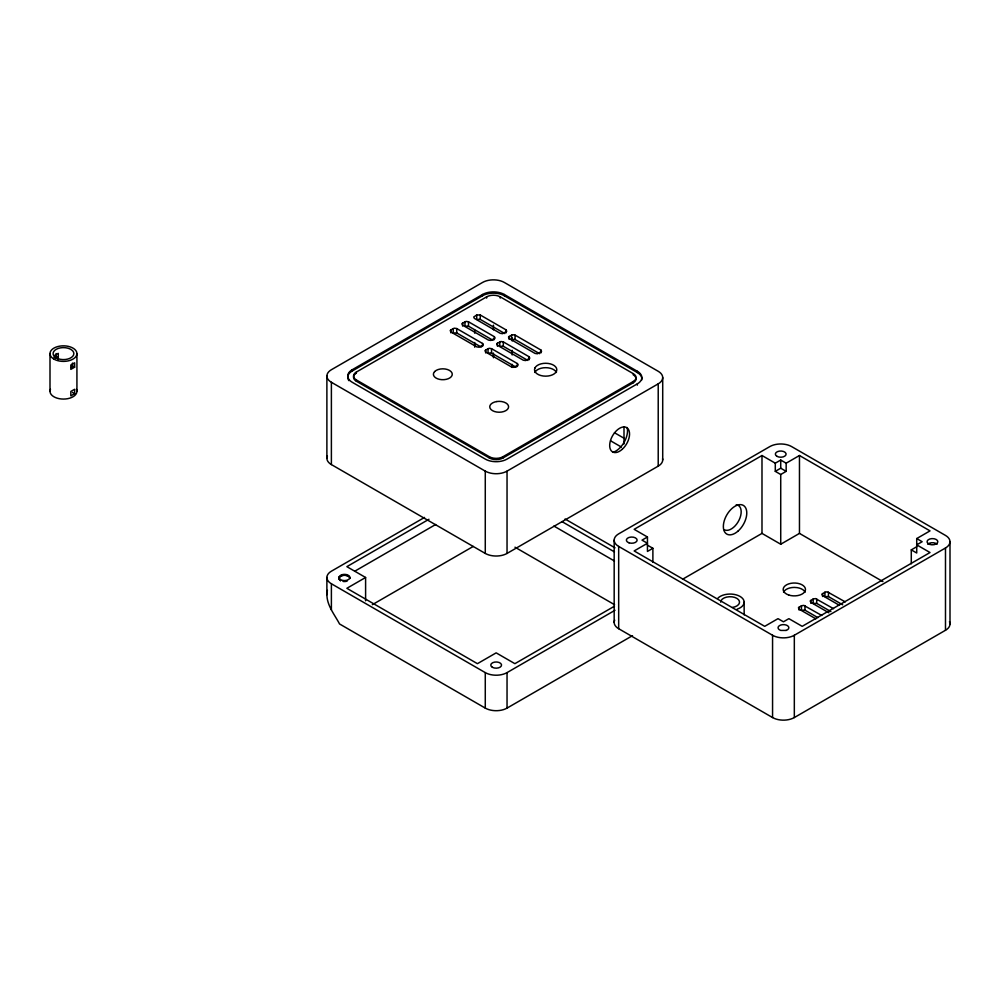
<?xml version="1.0" encoding="UTF-8"?>
<svg xmlns="http://www.w3.org/2000/svg" width="1000" height="1000" viewBox="0 0 1000 1000"><rect width="100%" height="100%" fill="white"/><g stroke="black" fill="none" stroke-linecap="round" stroke-linejoin="round"><path stroke-width="1.5" d="M632.513 635.662L507.038 708.1A15.388 8.888 0 0 1 485.275 708.1L339.55 623.962C334.188 613.787 324.675 602.863 327.413 590.375M450.863 329.913L450.213 330.562L450.863 331.95L476.725 346.875L479.125 347.25L483.237 344.875L482.6 343.488L456.737 328.562L454.338 328.188L450.863 329.913L450.863 332.85M462.612 323.137L461.962 323.775L462.612 325.163L488.475 340.1L490.875 340.462L494.988 338.088L494.35 336.7L468.488 321.775L466.087 321.4L462.612 323.137L462.612 326.062M485.675 350.025L485.037 350.662L485.675 352.05L511.538 366.975L513.938 367.35L518.05 364.975L517.413 363.587L491.55 348.663L489.15 348.288L485.675 350.025L485.675 352.95M497.425 343.237L496.788 343.875L497.425 345.262L523.288 360.2L525.688 360.562L529.8 358.188L529.163 356.8L503.3 341.875L500.9 341.5L497.425 343.237L497.425 346.163M509.175 336.45L508.537 337.1L509.175 338.488L535.037 353.413L537.438 353.787L541.55 351.4L540.913 350.025L515.05 335.087L512.65 334.712L509.175 336.45L509.175 339.387M821.762 615.462L803.838 605.388L801.438 605.763L798.438 607.762L799.075 609.15L815.888 618.85M833.512 608.675L815.588 598.6L813.188 598.975L810.188 600.975L810.825 602.362L828.925 612.812M845.263 601.9L827.337 591.825L824.938 592.188L821.938 594.2L822.575 595.588L839.388 605.288M54.462 355.55L58.275 353.35L58.275 359.575M71.463 367.55L73.112 366.312L74.638 367.188L70.825 369.387L70.825 364.988L74.638 362.8L74.638 367.188M74.638 393.663L70.825 395.863L70.825 391.463L74.638 389.275L74.638 393.663L72.463 392.413M637.35 383.85L507.038 459.087A15.388 8.888 0 0 1 485.275 459.087L352.25 382.287A15.388 8.888 0 0 1 347.875 374.837L348.263 373.7A15.388 8.888 0 0 1 352.25 369.725L482.562 294.488A15.388 8.888 0 0 1 504.312 294.488L637.35 371.287A15.388 8.888 0 0 1 637.35 383.85L637.35 385.112M348.913 380.662A15.388 8.888 0 0 1 347.875 376.1L348.263 374.963A15.388 8.888 0 0 1 352.25 370.975L482.562 295.75A15.388 8.888 0 0 1 504.312 295.75L637.35 372.55A15.388 8.888 0 0 1 641.725 379.988M356.325 381.188L356.325 379.925A9.613 5.55 0 0 1 356.325 372.075L486.637 296.85A9.613 5.55 0 0 1 500.238 296.85L633.263 373.65A9.613 5.55 0 0 1 633.263 381.5L633.263 382.75L502.962 457.987A9.613 5.55 0 0 1 489.363 457.987L356.325 381.188A9.613 5.55 0 0 1 354.363 374.975M476.725 314.988L473.725 317L474.363 318.375L500.225 333.312L502.625 333.688L506.737 331.3L506.1 329.913L480.238 314.988L476.725 314.988L476.725 319.387L480.238 319.387L504.8 333.562M356.325 379.925L489.363 456.737A9.613 5.55 0 0 0 502.962 456.737L633.263 381.5M424.525 517.438L331.388 571.2A15.388 8.888 0 0 0 331.388 583.763L331.388 609.837M331.388 382.287L485.275 471.125A15.388 8.888 0 0 0 507.038 471.125L658.213 383.85A15.388 8.888 0 0 0 658.213 371.287L504.312 282.45A15.388 8.888 0 0 0 482.562 282.45L331.388 369.725A15.388 8.888 0 0 0 331.388 382.287L331.388 464.575L485.275 553.425A15.388 8.888 0 0 0 507.038 553.425L658.213 466.138A15.388 8.888 0 0 0 662.588 458.7M428.95 519.275L346.863 566.663L365.6 577.487L365.6 600.8M354.938 571.112L435.675 524.5M365.6 577.487L346.863 588.3L477.425 663.675L496.163 652.862L514.9 663.675L614.475 606.188M372.325 604.688L473.25 546.425M911.287 563.825L911.287 549.875L916.725 553.013L916.725 538.562L930.025 530.887L799.463 455.513L786.162 463.188L780.725 460.05L775.288 463.188L761.988 455.513L634.15 529.325L647.45 537L647.45 551.45L652.887 548.3L652.887 562.25M647.45 537L642.013 540.138L647.45 543.275L634.15 550.95L764.712 626.337L778 618.663L783.45 621.8L788.888 618.663L802.188 626.337L930.025 552.525L916.725 544.85L922.163 541.712L916.725 538.562M775.288 463.188L775.288 471.35L780.725 468.212L786.162 471.35L786.162 463.188M775.288 471.35L780.725 474.5L786.162 471.35M331.388 583.763L485.275 672.613A15.388 8.888 0 0 0 507.038 672.613L615.013 610.275M682.6 579.237L761.988 533.4L780.725 544.225L799.463 533.4L882.913 581.587M911.287 549.875L916.725 546.737M618.675 546.425L772.562 635.262A15.388 8.888 0 0 0 794.325 635.262L945.487 547.987A15.388 8.888 0 0 0 945.487 535.425L791.6 446.575A15.388 8.888 0 0 0 769.85 446.575L618.675 533.862A15.388 8.888 0 0 0 618.675 546.425L618.675 628.713L772.562 717.55A15.388 8.888 0 0 0 794.325 717.55L945.487 630.275A15.388 8.888 0 0 0 949.475 621.7M53.938 357.438L56.1 356.488L57.625 357.362L55.462 358.325M539.625 353.675L515.05 339.487L511.538 339.487L511.538 335.087M493.05 340.35L468.488 326.175L464.975 326.175L464.975 321.775M527.863 360.45L503.3 346.275L499.787 346.275L499.787 341.875M481.3 347.137L456.737 332.95L453.225 332.95L453.225 328.562M516.112 367.238L491.55 353.05L488.038 353.05L488.038 348.663M842.675 604.8L828.45 596.587L824.938 596.587L824.938 592.188M830.925 611.587L816.7 603.375L813.188 603.375L813.188 598.975M817.875 617.625L804.95 610.163L801.438 610.163L801.438 605.763M614.475 432.725L623.888 438.162M610.612 440.825L621.388 447.05M647.45 545.163L652.887 548.3M565.062 519L615.013 547.837M561.975 521.613L614.475 551.912M553.9 526.05L614.475 561.025M514.975 547.2L614.575 604.712M950 541.712L950 624M945.487 547.987L945.487 630.275M828.45 592.188L828.45 596.587M822.575 593.55L822.575 596.487M816.7 598.975L816.7 603.375M810.825 600.337L810.825 603.263M804.95 605.763L804.95 610.163M799.463 455.513L799.463 533.4M799.075 607.125L799.075 610.05M794.325 635.262L794.325 717.55M780.725 460.05L780.725 468.212M780.725 474.5L780.725 544.225M772.562 635.262L772.562 717.55M761.988 455.513L761.988 533.4M744.15 602.15L744.15 614.875M662.712 377.575L662.712 459.862M658.213 383.85L658.213 466.138M637.35 371.287L637.35 372.55M633.263 373.65L633.263 374.9A9.613 5.55 0 0 1 634.1 375.45M624 426.9L624 443.95M614.175 540.138L614.175 622.425M540.913 350.025L540.913 352.95M529.163 356.8L529.163 359.738M517.413 363.587L517.413 366.512M515.05 335.087L515.05 339.487M512.175 337.837L512.175 340.95M512.175 350.3L512.175 354.975M512.175 364.325L512.175 367.438M507.038 471.125L507.038 553.425M507.038 672.613L507.038 708.1M506.1 329.913L506.1 332.85M504.312 294.488L504.312 295.75M503.3 341.875L503.3 346.275M502.962 456.737L502.962 457.987M500.238 296.85L500.238 298.1M494.35 336.7L494.35 339.637M493.438 325.188L493.438 329.837M493.438 353.075L493.438 357.725M491.55 348.663L491.55 353.05M489.363 456.737L489.363 457.987M486.637 296.85L486.637 298.1M485.275 471.125L485.275 553.425M485.275 672.613L485.275 708.1M482.562 294.488L482.562 295.75M482.6 343.488L482.6 346.413M480.238 314.988L480.238 319.387M474.7 330.05L474.7 333.162M474.7 342.512L474.7 347.188M468.488 321.775L468.488 326.175M456.737 328.562L456.737 332.95M356.325 372.075L356.325 373.338M352.25 369.725L352.25 370.975M326.887 376L326.887 458.288M326.887 577.487L326.887 594.663M76.925 353.612L76.925 391.3M72.463 363.1L72.463 367.762M56.1 353.562L56.1 356.488M50 353.612L50 391.3M76.463 389.288A13.462 7.775 0 0 1 63.463 399.075A13.462 7.775 0 0 1 50.462 389.288M618.675 628.713A15.388 8.888 0 0 1 614.7 620.125M783.55 592.175A11.15 6.438 0 0 1 794.325 587.4L797.212 587.625A11.15 6.438 0 0 1 805.1 592.175M927.775 544.237A5.387 3.113 0 0 1 937.1 544.237M736.213 504.75A14.038 8.1 -60 0 1 739.125 519.975A14.038 8.1 -60 0 1 724.237 529.7M720.688 602.15A9.425 5.438 0 0 1 729.287 596.737A9.425 5.438 0 0 1 739.388 601.213A9.425 5.438 0 0 1 732.55 607.413M717.95 598.1A14.038 8.1 0 0 1 740.037 596.425A14.038 8.1 0 0 1 737.125 609.175M627.125 427.512A16.562 9.562 -60 0 1 612.775 452.362M331.388 464.575A15.388 8.888 0 0 1 327.413 455.988M534.888 372.45A11.15 6.438 0 0 1 545.662 367.675A11.15 6.438 0 0 1 556.438 372.45M634.8 376.05A9.613 5.55 0 0 1 633.263 382.75M354.9 374.387A9.613 5.55 0 0 1 355.562 373.837M347.137 581.112A5.387 3.113 0 0 1 343.05 581.425M340.637 580.625A5.387 3.113 0 0 1 339.787 576.875L340.637 576.225A5.387 3.113 0 0 1 346.512 575.55A5.387 3.113 0 0 1 349.837 578.425M340.5 580.7A5.587 3.225 0 0 1 339.613 580.037M339.05 579.263A5.587 3.225 0 0 1 343.713 575.225A5.587 3.225 0 0 1 350.037 578.425M339.25 576.675L339.787 579.038A5.387 3.113 0 0 0 348.25 579.675L349.113 579.038A5.387 3.113 0 0 0 347.725 575.013A5.387 3.113 0 0 0 340.637 575.288L339.25 576.675M534.888 368.05L534.513 369.725A11.15 6.438 0 0 0 545.662 376.163A11.15 6.438 0 0 0 556.812 369.725L556.438 368.05A11.15 6.438 0 0 0 545.662 363.275A11.15 6.438 0 0 0 534.888 368.05M434.663 371.538L433.725 372.85A9.425 5.438 0 0 0 444.05 379.663A9.425 5.438 0 0 0 450.988 371.538L449.487 370.412A9.425 5.438 0 0 0 434.663 371.538M496.737 401.538L494.462 402.088A9.425 5.438 0 0 0 494.462 411.512L496.737 412.05A9.425 5.438 0 0 0 508.6 406.8A9.425 5.438 0 0 0 496.737 401.538M786.137 630.425L780.75 630.425A5.387 3.113 0 0 1 779.325 625.725A5.387 3.113 0 0 1 787.575 625.725A5.387 3.113 0 0 1 786.137 630.425M53.938 359.113A13.462 7.775 0 0 0 76.463 355.625A13.462 7.775 0 0 0 59.975 346.1A13.462 7.775 0 0 0 53.938 359.113M58.275 358.8A10.388 6 0 0 0 73.85 353.612A10.388 6 0 0 0 58.275 348.413A10.388 6 0 0 0 58.275 358.8M776.912 456.312A5.387 3.113 0 0 0 785.925 454.925A5.387 3.113 0 0 0 779.338 451.112A5.387 3.113 0 0 0 776.912 456.312M629.038 542.825A5.387 3.113 0 0 0 637.125 540.138A5.387 3.113 0 0 0 629.038 537.45A5.387 3.113 0 0 0 629.038 542.825M929.75 544.4A5.387 3.113 0 0 0 937.825 541.712A5.387 3.113 0 0 0 929.75 539.012A5.387 3.113 0 0 0 929.75 544.4M738.088 531.062A16.562 9.562 -60 0 0 743.35 505.4A16.562 9.562 -60 0 0 723.75 522.775A16.562 9.562 -60 0 0 738.088 531.062M788.75 595.025A11.15 6.438 0 0 0 805.475 589.45A11.15 6.438 0 0 0 788.75 583.875A11.15 6.438 0 0 0 788.75 595.025M622.188 449.338A14.038 8.1 -60 0 0 626.638 427.587A14.038 8.1 -60 0 0 610.025 442.312A14.038 8.1 -60 0 0 622.188 449.338M492.35 667.275A5.387 3.113 0 0 0 501.362 665.875A5.387 3.113 0 0 0 494.762 662.075A5.387 3.113 0 0 0 492.35 667.275"/></g></svg>
